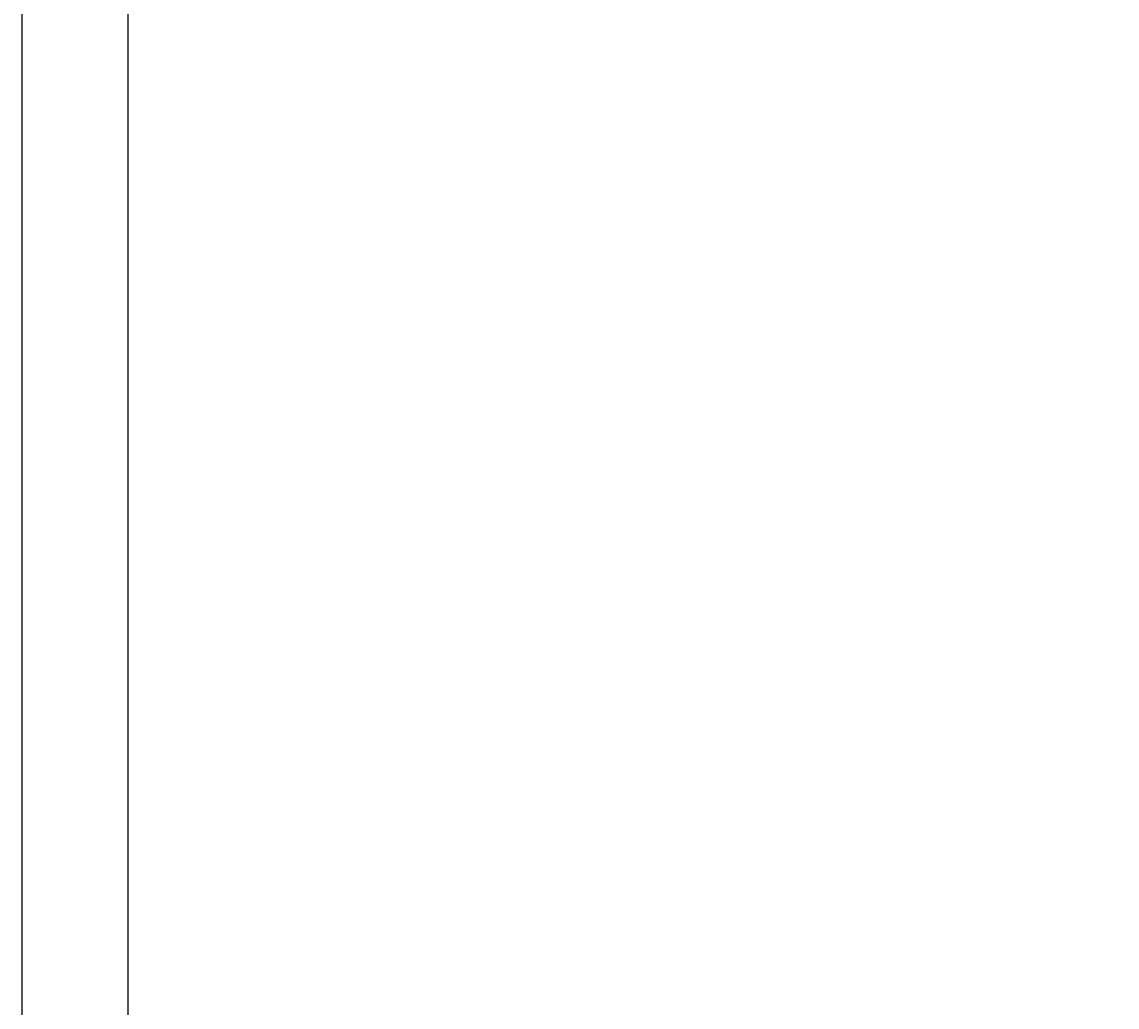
# Model space of a CAD drawing. Header units: millimetres. Extents: x 11618 to 13994, y -5897 to -2537.
# Drawn here: x 12320.3 to 12546.7, y -3896.9 to -3693.3 of the extents above; entities that cross this region are included whole.
import ezdxf

# ---------------------------------------------------------------- set-up
doc = ezdxf.new("R2010")
doc.units = ezdxf.units.MM
doc.layers.add('DIM', color=3, linetype='Continuous', lineweight=13)
doc.styles.get("Standard").update_dxf_attribs({"font": 'arial.ttf'})
doc.dimstyles.get("Standard").update_dxf_attribs({"dimtxt": 0.18, "dimasz": 0.18, "dimexe": 0.18, "dimexo": 0.0625, "dimgap": 0.09, "dimtad": 0, "dimtih": 1, "dimtoh": 1, "dimdec": 1, "dimdsep": 46, "dimtxsty": 'Standard', "dimcen": 0.09, "dimadec": 0, "dimazin": 0, "dimtfac": 1, "dimtdec": 1, "dimtofl": 0, "dimtmove": 0, "dimatfit": 3, "dimfxl": 1, "dimtolj": 1, "dimtzin": 0, "dimarcsym": 0})

# ---------------------------------------------------------------- blocks, each defined once
blk = doc.blocks.new('*D7')
at = {"layer": 'Defpoints', "color": 0, "transparency": 16777216}
for p in [(12331.32, -3489.71), (12736.44, -5533.88), (12816.95, -5533.88)]:
    blk.add_point(p, dxfattribs=at)
at = {"layer": 'DIM', "color": 0, "lineweight": -2, "transparency": 16777216}
for p, q in [((12331.38, -3489.71), (12817.13, -3489.71)), ((12816.95, -3507.71), (12816.95, -4495)), ((12816.95, -5515.88), (12816.95, -4528.59)), ((12736.5, -5533.88), (12817.13, -5533.88))]:
    blk.add_line(p, q, dxfattribs=at)
at = {"layer": 'DIM', "color": 0, "transparency": 16777216}
for points in [[(12813.95, -3507.71), (12819.95, -3507.71), (12816.95, -3489.71)], [(12813.95, -5515.88), (12819.95, -5515.88), (12816.95, -5533.88)]]:
    blk.add_solid(points, dxfattribs=at)
at = {"layer": 'DIM', "color": 3, "transparency": 16777216, "insert": (12816.95, -4511.8), "char_height": 18, "attachment_point": 5}
blk.add_mtext('\\A1;(2280)', dxfattribs=at)

msp = doc.modelspace()

# ---------------------------------------------------------------- linework, layer by layer
at = {"linetype": 'Continuous', "lineweight": 18}
for p, q in [((12320.32, -3609.71), (12320.32, -4143.64)), ((12342.32, -3950.15), (12342.32, -3609.71))]:
    msp.add_line(p, q, dxfattribs=at)

# ---------------------------------------------------------------- dimensions: what is measured, and where the dimension line sits
at = {"layer": 'DIM', "color": 3}
dim = msp.add_linear_dim(base=(12816.95, -5533.88), p1=(12331.32, -3489.71), p2=(12736.44, -5533.88), angle=90, text='(2280)', dimstyle='Standard', override={"dimtxt": 18, "dimasz": 18, "dimgap": 5, "dimclrt": 3}, dxfattribs=at)
dim.commit()
dim.dimension.update_dxf_attribs({"geometry": '*D7', "text_midpoint": (12816.95, -4511.8)})

doc.saveas('drawing.dxf')
